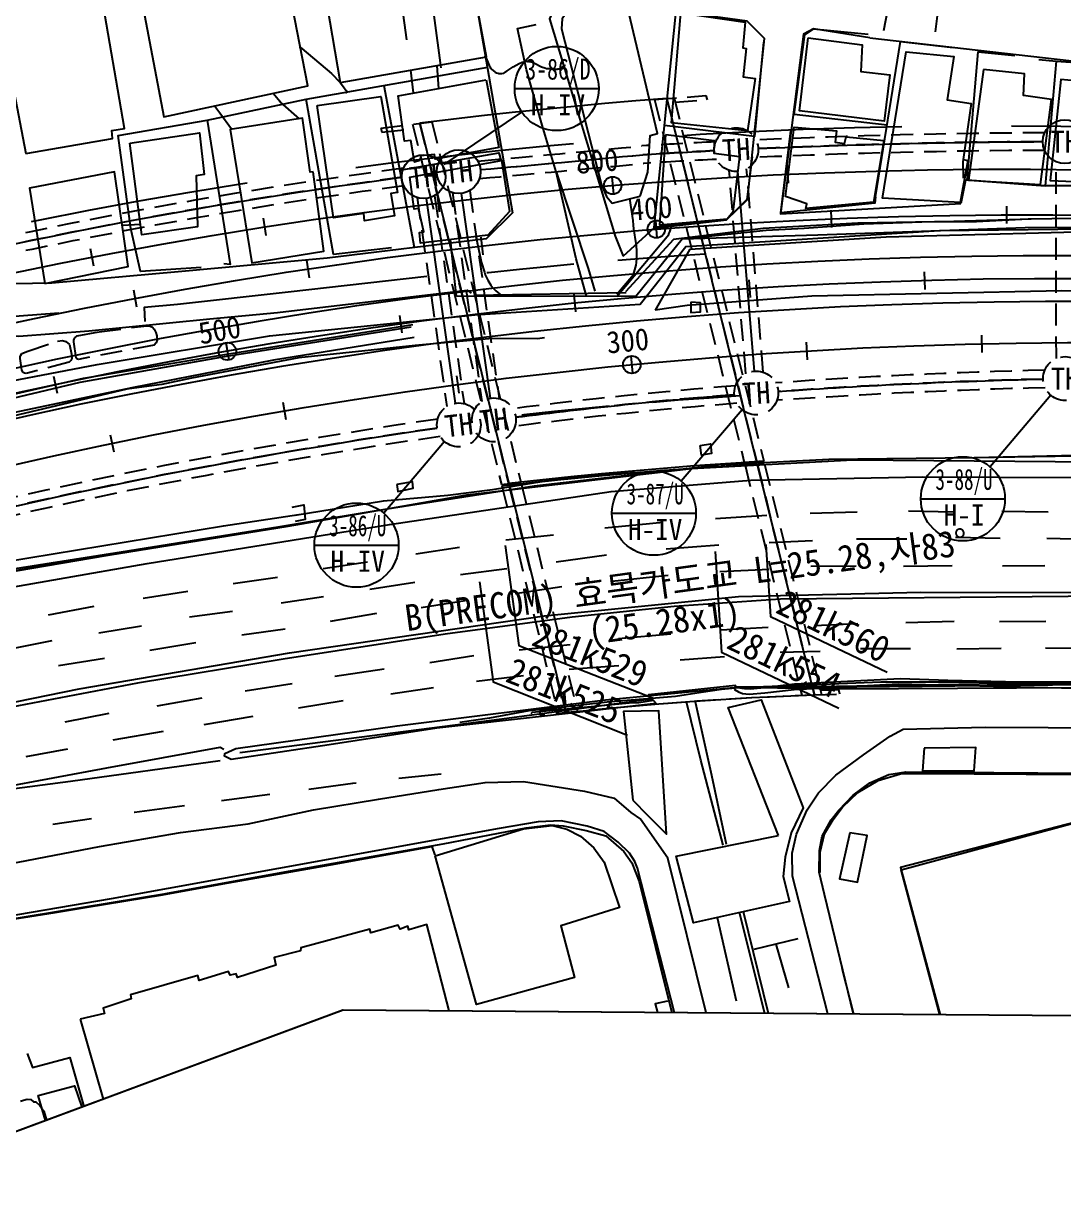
# Model space of a CAD drawing. Header units: millimetres. Extents: x 3302 to 4098, y 1103 to 1809.
# Drawn here: x 3545.9 to 3664.5, y 1409.1 to 1542.2 of the extents above; entities that cross this region are included whole.
import ezdxf
from ezdxf.enums import TextEntityAlignment as Align
from ezdxf.xclip import XClip

# ---------------------------------------------------------------- set-up
doc = ezdxf.new("R2010")
doc.units = ezdxf.units.MM
doc.header["$LTSCALE"] = 10
doc.header["$MEASUREMENT"] = 0
doc.header["$XCLIPFRAME"] = 2
for name, pattern in [('DASHED', [0.75, 0.5, -0.25]), ('DASHEDX2', [1.5, 1, -0.5]), ('HIDDEN', [0.375, 0.25, -0.125])]:
    doc.linetypes.add(name, pattern=pattern)
for name, color, linetype in [('TD-MANH', 4, 'Continuous'), ('TD-SCRT-CCTV', 4, 'Continuous'), ('TN-CABL', 4, 'Continuous'), ('TN-MANH', 4, 'Continuous'), ('TZ-BASE', 253, 'Continuous'), ('TZ-CABL', 4, 'Continuous')]:
    doc.layers.add(name, color=color, linetype=linetype)
doc.layers.add('TX-PAPR', color=2, linetype='Continuous', plot=False)
doc.styles.get("Standard").update_dxf_attribs({"font": 'GulimChe.ttf'})
doc.styles.add('SYMBTEXT', font='GulimChe.ttf')
doc.linetypes.add('TRACKS', pattern='A,3.81,[130,ltypeshp.shx,S=6.35,R=0,X=0,Y=0],3.81', length=7.62)
doc.linetypes.add('ZIGZAG', pattern='A,0.0001,-0.2,[131,ltypeshp.shx,S=0.2,R=0,X=-0.2,Y=0],-0.4,[131,ltypeshp.shx,S=0.2,R=180,X=0.2,Y=0],-0.2', length=0.8001)

# ---------------------------------------------------------------- blocks, each defined once
blk = doc.blocks.new('JD-DRDHDHDFHDHF')
at = {"layer": 'TZ-BASE', "linetype": 'HIDDEN'}
for p, q in [((235.15, 97.98), (241.02, 98.43)), ((235.15, 97.98), (245.39, 56.61)), ((236.57, 98.09), (246.81, 56.69)), ((237.38, 98.15), (247.62, 56.74)), ((237.5, 97.66), (241.14, 97.94)), ((241.02, 98.43), (241.14, 97.94)), ((203.94, 94.72), (209.74, 95.45)), ((203.94, 94.72), (204.06, 94.24)), ((204.06, 94.24), (207.66, 94.68)), ((207.54, 95.17), (217.7, 54.1)), ((208.34, 95.27), (218.5, 54.19)), ((209.74, 95.45), (219.91, 54.35)), ((247.62, 56.74), (245.39, 56.61)), ((245.47, 56.3), (247.71, 56.41)), ((217.7, 54.1), (219.91, 54.35)), ((217.75, 53.93), (219.95, 54.19)), ((254.08, 30.65), (256.12, 30.72)), ((253.39, 30.12), (256.25, 30.22)), ((224.04, 28.48), (222.03, 28.27)), ((226.37, 28.23), (222.16, 27.78))]:
    blk.add_line(p, q, dxfattribs=at)
at = {"layer": 'TZ-BASE'}
for p, q in [((270.32, 91.01), (270.34, 89.01)), ((270.32, 91.01), (270.34, 89.01)), ((230.29, 89.18), (230.46, 87.18)), ((230.29, 89.18), (230.46, 87.18)), ((250.29, 90.46), (250.38, 88.46)), ((250.29, 90.46), (250.38, 88.46)), ((210.36, 87.17), (210.6, 85.19)), ((210.36, 87.17), (210.6, 85.19)), ((255.27, 85.38), (255.35, 83.38)), ((275.3, 85.83), (275.31, 83.83)), ((190.51, 84.45), (190.82, 82.47)), ((190.51, 84.45), (190.82, 82.47)), ((235.27, 84.19), (235.43, 82.2)), ((215.33, 82.28), (215.55, 80.29)), ((170.77, 81), (171.15, 79.04)), ((170.77, 81), (171.15, 79.04)), ((195.47, 79.65), (195.77, 77.67)), ((245.91, 77.41), (246.04, 75.41)), ((265.92, 78.34), (265.98, 76.34)), ((175.71, 76.29), (176.08, 74.33)), ((225.94, 75.75), (226.15, 73.76)), ((206.05, 73.37), (206.32, 71.39)), ((272.46, 71.13), (272.5, 69.14)), ((186.26, 70.27), (186.6, 68.3)), ((252.44, 70.31), (252.56, 68.31)), ((232.46, 68.76), (232.65, 66.77)), ((166.59, 66.45), (167.01, 64.49)), ((212.56, 66.48), (212.82, 64.5)), ((192.75, 63.48), (193.08, 61.51)), ((173.06, 59.76), (173.47, 57.81))]:
    blk.add_line(p, q, dxfattribs=at)
for points, elevation in [([(176.81, 108.41), (179.2, 96.01), (195.62, 99.53), (193.22, 111.84)], 55.95), ([(239.3, 74.87), (239.29, 73.7), (240.41, 73.77), (240.41, 74.79)], 44.3), ([(205.77, 54.11), (205.87, 53.29), (207.64, 53.66), (207.55, 54.4)], 44.09)]:
    blk.add_lwpolyline(points, close=True, dxfattribs=dict(at, elevation=elevation))
for points, elevation in [([(261.32, 105.84), (262.03, 109.61)], 39), ([(267.5, 108.45), (267.17, 105.7)], 39), ([(194.67, 103.99), (194.75, 103.94), (194.92, 103.81), (198.31, 100.95), (199.28, 99.93), (199.68, 99.43), (199.95, 99.06), (199.97, 99.01), (200, 98.95), (200.01, 98.89), (200.01, 98.84), (200, 98.79), (199.98, 98.76), (199.98, 98.76)], 41), ([(215.78, 102.95), (215.93, 102.7), (216.13, 102.23), (216.28, 101.85), (216.37, 101.69), (216.49, 101.53), (216.6, 101.42), (216.93, 101.14), (216.99, 101.11), (217.13, 101.04), (217.32, 100.97), (217.39, 100.96), (217.49, 100.95), (217.6, 100.94), (217.74, 100.95), (217.91, 100.99), (217.99, 101.03), (218.09, 101.08), (218.18, 101.13), (218.36, 101.24), (219.03, 101.69), (219.72, 102.08), (220.05, 102.23), (220.25, 102.29), (220.33, 102.31), (220.57, 102.34), (220.74, 102.34), (220.82, 102.33), (220.9, 102.31), (221.06, 102.27), (221.23, 102.22), (221.45, 102.12), (222.27, 101.72), (222.63, 101.58), (222.83, 101.53), (222.96, 101.51), (223.16, 101.5), (223.29, 101.5), (223.5, 101.51), (223.61, 101.52), (223.68, 101.51), (223.77, 101.47), (223.82, 101.46), (223.87, 101.45), (223.96, 101.44), (224.01, 101.44), (224.06, 101.45), (224.13, 101.46), (224.26, 101.49), (224.35, 101.53), (224.41, 101.55), (224.62, 101.66), (224.82, 101.77), (224.86, 101.8), (224.9, 101.83), (224.92, 101.86), (224.95, 101.9), (224.97, 101.92)], 38), ([(207.65, 98.73), (207.35, 101.32)], 40), ([(210.34, 101.83), (210.51, 99.24)], 39), ([(191.65, 98.71), (192.4, 97.79), (192.47, 97.67), (194.63, 95.78)], 42), ([(186.89, 94.6), (185.57, 96.42), (185.02, 97.18)], 43), ([(230.85, 75.79), (232.77, 78.03), (233.06, 79.08), (233.11, 79.4), (233.15, 79.91), (233.14, 80.84), (233.06, 81.56), (232.78, 83.25), (232.74, 83.67), (232.71, 84.19), (232.32, 86.68)], 39), ([(176.53, 83.75), (174.46, 83.61)], 44), ([(230.86, 75.52), (236.77, 82.61), (236.8, 82.68), (236.9, 82.91), (236.97, 83.14), (237.03, 83.44), (237.05, 83.59), (237.07, 83.67), (237.08, 83.79)], 40), ([(212.55, 75.55), (212.38, 77.24), (211.88, 82.01)], 40), ([(214.77, 82.35), (214.78, 82.33), (214.79, 82.23), (215.21, 80.22), (215.43, 79.35), (215.74, 78.31), (215.85, 78.01), (216.15, 77.39), (216.49, 76.8), (216.7, 76.51), (216.85, 76.35), (216.96, 76.25), (217.05, 76.17), (217.69, 75.63)], 39), ([(222.6, 70.8), (221.8, 70.69), (216.67, 70.74), (207.84, 69.95), (194.59, 68.54), (182.35, 66.21), (178.94, 65.51), (174.97, 64.97), (154.53, 60.14), (148.61, 58.52), (137.99, 56.01), (101.32, 44.33), (67.21, 32.49), (49.21, 24.88), (46.82, 23.94), (43.02, 21.96), (28.08, 14.9), (17.52, 9.31), (16.73, 8.97), (15.41, 8.46), (15.39, 8.46)], 44), ([(288.29, 31.3), (268.6, 31.74), (263.22, 31.95), (251.11, 31.34), (247.27, 30.86), (246.05, 30.78), (245.41, 30.8), (245.16, 30.83), (244.91, 30.88), (244.85, 30.91), (244.84, 30.91), (244.39, 30.86), (242.78, 30.71), (240.47, 30.4), (237.54, 29.93), (229.73, 29.3), (223.13, 28.54), (220.81, 28.29), (216.32, 27.45), (212.95, 26.97)], 42), ([(244.22, 30.77), (244.29, 30.72), (244.71, 30.46), (245.18, 30.27), (245.94, 30.2), (247.74, 30.35), (251.07, 30.71), (262.93, 31.37), (287.78, 30.78)], 39), ([(235.03, 29.48), (233.37, 29.22), (232.24, 29.16), (221.19, 28.11), (221.04, 27.96)], 41)]:
    blk.add_lwpolyline(points, dxfattribs=dict(at, elevation=elevation))
at = {"layer": 'TZ-BASE', "flags": 128}
for points in [[(236.54, 98.09, 0.012344), (208.39, 95.28)], [(246.78, 56.69, 0.013344), (218.55, 54.2)], [(218.6, 54.03, -0.01707), (246.86, 56.37)], [(225.02, 28.09, -0.018267), (253.36, 30.12)]]:
    blk.add_lwpolyline(points, format="xyb", dxfattribs=at)
for points in [[(236.54, 98.09), (246.78, 56.69)], [(208.39, 95.28), (218.55, 54.2)], [(246.86, 56.37), (253.36, 30.12)], [(218.6, 54.03), (225.02, 28.09)]]:
    blk.add_lwpolyline(points, dxfattribs=at)
at = {"layer": 'TZ-BASE', "linetype": 'DASHED', "ltscale": 5, "flags": 128}
blk.add_lwpolyline([(-9.88, 16.59, -0.172881), (352.19, 89.28), (352.27, 89.26), (353.26, 89.12), (354.25, 88.97), (355.23, 88.83), (356.22, 88.68), (357.21, 88.52), (358.2, 88.37), (359.19, 88.22), (360.18, 88.06), (361.16, 87.9), (362.15, 87.74), (363.14, 87.58), (364.12, 87.42), (365.11, 87.25), (366.1, 87.08), (367.08, 86.92), (368.07, 86.75), (369.05, 86.58), (370.04, 86.4), (371.02, 86.23), (372.01, 86.06), (372.99, 85.88), (373.98, 85.7), (374.96, 85.52), (375.94, 85.34), (376.93, 85.16), (377.91, 84.98), (378.89, 84.79), (379.87, 84.61), (380.86, 84.42), (381.84, 84.23), (382.82, 84.04), (383.8, 83.85), (384.78, 83.66), (385.76, 83.47), (386.75, 83.27), (387.73, 83.08), (388.71, 82.88), (389.69, 82.68), (390.67, 82.48), (391.65, 82.28), (392.63, 82.08), (393.61, 81.88), (394.59, 81.68), (395.56, 81.47), (396.54, 81.27), (397.52, 81.06), (398.5, 80.86), (399.48, 80.65), (400.46, 80.44), (401.43, 80.23), (402.41, 80.02), (403.39, 79.81), (404.37, 79.6), (405.34, 79.39), (406.32, 79.17), (407.3, 78.96), (408.27, 78.74), (409.25, 78.53), (410.23, 78.31), (411.2, 78.1), (412.18, 77.88), (413.16, 77.66), (414.13, 77.44), (415.11, 77.22), (416.08, 77), (417.06, 76.78), (418.03, 76.56), (419.01, 76.34), (419.98, 76.11), (420.96, 75.89), (421.93, 75.67), (422.91, 75.45), (423.88, 75.22), (424.86, 75), (425.83, 74.77), (426.8, 74.55), (427.78, 74.32), (428.75, 74.09), (429.73, 73.87), (430.7, 73.64), (431.68, 73.41), (432.65, 73.19), (433.62, 72.96), (434.6, 72.73), (435.57, 72.5), (436.54, 72.28), (437.52, 72.05), (438.49, 71.82), (439.46, 71.59), (440.44, 71.36), (441.41, 71.13), (442.38, 70.9), (443.36, 70.67), (444.33, 70.44), (445.3, 70.21), (446.28, 69.99), (657.56, 20.22), (658.54, 19.99), (659.51, 19.76), (660.48, 19.53), (661.46, 19.31), (662.43, 19.08), (663.4, 18.85), (664.38, 18.62), (665.35, 18.39), (666.32, 18.16), (667.3, 17.93), (668.27, 17.7), (669.25, 17.47), (670.22, 17.25), (671.19, 17.02), (672.17, 16.79), (673.14, 16.56), (674.11, 16.33), (675.09, 16.11), (676.06, 15.88), (677.03, 15.65), (678.01, 15.42), (678.98, 15.2), (679.96, 14.97), (680.93, 14.74), (681.02, 14.72)], format="xyb", dxfattribs=at)
at = {"layer": 'TZ-BASE'}
for points in [[(-7.1, 11.92, -0.172618), (354.49, 84.32)], [(-7.1, 11.92, -0.172618), (354.49, 84.32)], [(-4.19, 7.03, -0.172343), (356.9, 79.13)], [(359.34, 74.44, 0.172202), (-1.49, 2.5, 0.172202)], [(360.55, 71.85, 0.172064), (-0.03, 0.05, 0.172064)], [(4.12, -6.92, -0.171785), (364.19, 64.57)]]:
    blk.add_lwpolyline(points, format="xyb", dxfattribs=at)
at = {"layer": 'TZ-BASE', "linetype": 'DASHEDX2', "flags": 128}
for points in [[(240.92, 80.37, 0.012939), (212.7, 77.84)], [(244.93, 64.19, 0.013151), (216.71, 61.64)]]:
    blk.add_lwpolyline(points, format="xyb", dxfattribs=at)
at = {"layer": 'TZ-BASE', "linetype": 'HIDDEN', "flags": 128}
for points in [[(218.6, 54.03, -0.01707), (246.86, 56.37)], [(218.6, 54.03, -0.01707), (246.86, 56.37)], [(225.02, 28.09, -0.018267), (253.36, 30.12)]]:
    blk.add_lwpolyline(points, format="xyb", dxfattribs=at)
at = {"layer": 'TZ-BASE', "linetype": 'HIDDEN'}
for points in [[(245.47, 56.3), (251.96, 30.07)], [(246.89, 56.37), (253.39, 30.12)], [(247.71, 56.41), (254.2, 30.15)], [(217.75, 53.93), (224.16, 27.99)], [(218.55, 54.02), (224.96, 28.08)], [(219.95, 54.19), (226.37, 28.23)], [(256.12, 30.72), (256.25, 30.22)], [(222.03, 28.27), (222.16, 27.78)]]:
    blk.add_lwpolyline(points, dxfattribs=at)
at = {"layer": 'TZ-BASE', "linetype": 'HIDDEN', "flags": 128}
for points in [[(246.86, 56.37), (253.36, 30.12)], [(218.6, 54.03), (225.02, 28.09)]]:
    blk.add_lwpolyline(points, dxfattribs=at)
at = {"layer": 'TZ-BASE', "extrusion": (0.143223, -0.873268, 0.465714), "elevation": 31.54, "flags": 128}
blk.add_lwpolyline([(196.28, 32.98), (201.34, 32.65), (201.71, 32.6)], dxfattribs=at)
at = {"layer": 'TZ-BASE', "extrusion": (0.106715, 0.011325, 0.994225), "elevation": 64.98, "flags": 128}
blk.add_lwpolyline([(-1.25, -201.21), (-1.25, -206.08)], dxfattribs=at)
at = {"layer": 'TZ-BASE', "extrusion": (0.058345, 0.007719, 0.998267), "elevation": 55.37, "flags": 128}
blk.add_lwpolyline([(-6.46, -183.6), (-6.46, -189.14)], dxfattribs=at)
at = {"layer": 'TZ-BASE', "extrusion": (0.143515, -0.894385, 0.423648), "elevation": 29.35, "flags": 128}
blk.add_lwpolyline([(176.22, 36.02), (176.28, 36.02), (182.04, 35.65)], dxfattribs=at)
at = {"layer": 'TZ-BASE', "extrusion": (0.028143, 0.004132, 0.999595), "elevation": 50.06, "flags": 128}
blk.add_lwpolyline([(-8.97, -165.62), (-8.97, -170.11)], dxfattribs=at)
at = {"layer": 'TZ-BASE', "linetype": 'Continuous', "elevation": 41.83, "flags": 128}
blk.add_lwpolyline([(170.39, -18.54), (166.09, -19.77), (164.84, -15.54), (168.98, -14.45), (170.39, -18.54)], dxfattribs=at)
at = {"layer": 'TZ-BASE'}
for points in [[(191.35, 124.78, 39.89), (196.23, 148.59, 37.21), (208.33, 146.31, 36.94), (218.96, 85.07, 38.07), (215.94, 82.11, 38.7), (197.81, 79.91, 41.81), (180.82, 78.33, 43.67), (166.41, 77.05, 44.07), (159.73, 76.93, 44.23), (153.55, 77.64, 44.32), (148.04, 78.55, 44.49), (141.34, 79.51, 44.49), (138.58, 79.96, 44.4), (136.14, 79.38, 44.39), (126.17, 77.32, 55.97)], [(231.56, 80.14, 38.5), (235.09, 83.32, 39.1), (243.35, 84.25, 40.5), (245.76, 86.58, 40.99), (247.68, 104.93, 38.87), (245.72, 106.91, 38.85), (225.77, 109.7, 37.66), (224.62, 109.26, 37.66), (223.71, 108.34, 37.66), (223.19, 107.16, 37.66), (230.65, 82.42, 37.99), (231.56, 80.14, 38.5)], [(233.51, 86.98, 53.76), (234.38, 89.71, 53.76), (234.66, 93.88, 52.34), (235.49, 94.1, 52.34), (232.22, 107.88, 51.37), (226.04, 108.73, 51.39), (225.22, 108.05, 51.39), (224.61, 107.17, 51.39), (224.55, 106.03, 51.39), (229.12, 88.27, 53.82), (229.66, 86.94, 53.82), (230.3, 86.17, 53.82), (233.51, 86.98, 53.76)], [(238.14, 107.88, 44.02), (245.49, 106.81, 43.3), (245.21, 103.89, 43.3), (245.59, 103.81, 43.3), (245.26, 100.56, 43.39), (246.61, 100.38, 43.42), (245.76, 94.4, 46.12), (237.09, 95.33, 46.05), (238.14, 107.88, 44.02)], [(223.95, 89.72, 37.77), (222.35, 95.04, 37.77), (220.53, 101.36, 37.79), (219.54, 106.09, 37.59), (221.66, 106.55, 37.59)], [(259.7, 105.02, 39.28), (253.28, 106.04, 39.19), (252.14, 105.42, 38.99), (249.53, 84.96, 40.79), (270.08, 86.13, 41.66)], [(252.67, 105.01, 46.29), (258.83, 104.21, 46.26), (258.67, 101.18, 46.13), (261.98, 100.81, 46.08), (261.36, 95.51, 45.99), (251.68, 96.68, 45.99), (252.67, 105.01, 46.29)], [(259.7, 105.02, 39.28), (272.08, 103.59, 39.36), (317.44, 98.45, 40.07), (323.24, 97.64, 40.2), (325.39, 95.14, 40.43), (324.55, 88.02, 41.35), (321.79, 85.88, 41.4), (288.59, 88.23, 41.61), (279.69, 88.12, 41.76), (270.61, 88.79, 41.79), (270.08, 86.13, 41.66)], [(215.93, 100.22, 45.24), (217.41, 92.5, 45.24), (210.12, 91.18, 45.27), (210.04, 91.71, 45.27), (208.48, 91.56, 45.27), (208.4, 91.01, 45.27), (207.78, 90.84, 45.27), (207.36, 93.31, 45.27), (206.63, 93.24, 45.27), (205.9, 98.41, 45.28), (215.93, 100.22, 45.24)], [(196.66, 97.29, 44.82), (203.95, 98.32, 45.05), (205.82, 87.39, 45.05), (205.09, 87.25, 45.05), (205.49, 84.73, 45.05), (202.09, 84.15, 45.05), (201.98, 84.97, 45.05), (198.53, 84.51, 45.11), (196.66, 97.29, 44.82)], [(196.23, 89.75, 53.28), (195.86, 89.69, 53.28), (195, 95.84, 49.56), (186.75, 94.58, 49.56), (189.23, 79.37, 52.31), (197.42, 80.68, 53.52), (196.23, 89.75, 53.28)], [(175.29, 93.01, 46.24), (183.26, 94.2, 46.11), (183.8, 89.43, 46.11), (182.87, 89.28, 49.84), (183.04, 83.46, 47.23), (176.69, 82.57, 48.08), (175.29, 93.01, 46.24)], [(236.45, 94.01, 44.51), (241.96, 93.3, 44.51), (241.9, 91.88, 44.3), (244.83, 91.49, 44.3), (244.08, 85.13, 46.95), (243.42, 84.33, 46.95), (235.75, 83.67, 46.94), (236.45, 94.01, 44.51)], [(218.6, 85.23, 45.37), (216.14, 82.51, 45.37), (208.45, 81.6, 45.24), (208.33, 82.83, 45.24), (208.85, 82.89, 45.24), (208.23, 85.57, 45.24), (207.73, 85.49, 45.24), (207.25, 89.14, 45.24), (217.7, 91.04, 45.24), (218.6, 85.23, 45.37)], [(227.39, 75.56, 38.12), (226.21, 79.82, 38.02), (223.95, 89.72, 37.77), (227.6, 78.71, 38.11), (228.35, 76.14, 38.15)], [(269.3, 84.08, 41.4), (258.35, 83.89, 41.79), (247.54, 83.27, 41.17), (237.33, 82.02, 40.62), (231.84, 76.06, 38.49)], [(645.36, 25.61, 48.01), (625.8, 32.22, 46.6), (621.76, 20.03, 46.47), (614.63, 21.6, 45.73), (587.9, 27.92, 45.24), (556.82, 34.96, 44.58), (525.58, 42.39, 44.22), (484.17, 52.78, 43.81), (433.28, 66.01, 43.25), (416.73, 70.19, 43.02), (399.19, 74.63, 42.61), (392.38, 75.94, 42.45), (381.11, 78.37, 42.33), (366.41, 79.74, 42.3), (343.29, 82, 42.25), (335.37, 82.82, 41.74), (323.38, 83.75, 41.15), (289.9, 84.55, 41.51), (278.09, 84.35, 41.45), (269.3, 84.08, 41.4)], [(156.46, 64.87, 46.82), (171.58, 67.78, 46.82), (191.25, 71.04, 46.82), (214.66, 73.43, 46.82), (233.5, 74.65, 46.7), (238.71, 81.21, 47.07), (267.67, 83.04, 47.3), (291.25, 83.33, 47.41), (322.34, 82.79, 47.39), (354.94, 79.68, 47.35), (381.69, 76.75, 47.35), (388.61, 75.49, 47.85), (432.51, 64.88, 47.85), (472.05, 54.58, 48.39), (516.69, 43.31, 48.56), (548.05, 35.76, 48.58), (573.3, 30.01, 49.08), (646.97, 13.36, 48.7)], [(253.79, 82.52, 47.22), (238.3, 82.06, 43.41), (233.01, 75.51, 43.41), (212.55, 75.55, 40.71)], [(239.19, 80.93, 42.68), (261.57, 82.33, 42.76), (290.52, 83.1, 42.66), (315.72, 82.97, 43.17), (329.66, 82.21, 43.3), (357.06, 79.28, 43.07), (374.38, 77.66, 43.04), (387.83, 75.91, 43.4), (399.47, 73.16, 43.48), (420.23, 68.23, 43.94), (444.61, 61.72, 44.17), (469.8, 54.91, 44.35), (490.76, 49.74, 44.37), (511.78, 44.44, 44.48), (539.97, 36.55, 45.17)], [(422.29, 67.75, 47.93), (411.58, 70.42, 47.88), (405.02, 72.03, 47.88), (397.98, 73.9, 47.88), (391.97, 75.05, 47.88), (384.94, 76.41, 47.39), (380.6, 77.08, 47.47), (369.3, 78.44, 47.37), (360.2, 79.33, 47.34), (345.41, 80.67, 47.37), (331.61, 82.31, 47.34), (325.7, 82.82, 47.29), (322.11, 82.95, 47.29), (310.76, 83.25, 47.29), (297.85, 83.42, 47.5), (277.41, 83.37, 47.32), (253.79, 82.52, 47.22)], [(239.19, 80.93, 42.68), (235.22, 73.97, 43.66)], [(209.17, 77.8, 40.28), (193.36, 76.02, 42.83), (180.75, 74.62, 44.04), (176.96, 74.28, 44.16), (177.01, 72.66, 44.18)], [(70.25, 53.81, 44.1), (96.57, 61.82, 44.67), (139.23, 73.88, 44.59), (146.65, 72.89, 44.53), (156.94, 71.15, 44.45), (162.65, 71.02, 44.39), (170.63, 71.6, 44.27), (184.44, 72.99, 43.74), (192.15, 73.7, 42.88), (213.79, 76.25, 39.8), (214.22, 75.89, 39.8)], [(214.6, 75.67, 39.58), (231.92, 76, 40.58)], [(539.97, 36.55, 45.53), (496.27, 46.28, 44.86), (453.88, 56.25, 44.76), (425.5, 63.04, 44.6), (406.57, 65.73, 44.55), (390.99, 68.47, 44.55), (373.27, 71.22, 44.53), (358.76, 72.93, 44.37), (346.82, 73.72, 44.25), (331.45, 74.65, 44.19), (314.57, 75.6, 43.94), (281.62, 76.19, 43.81), (253.11, 75.55, 43.73), (238.86, 74.5, 43.68), (235.22, 73.97, 43.66)], [(167.2, 73.63, 44.3), (162.7, 73.27, 44.37), (157.45, 73.22, 44.52), (155.77, 73.38, 44.52), (151.75, 74.11, 44.52), (140.97, 75.78, 44.56), (140.49, 73.91, 44.59)], [(86.17, 41.44, 44.27), (99.17, 46.22, 44.29), (112.78, 50.74, 44.29), (133.53, 56.99, 44.39), (155.84, 62.51, 44.45), (169.66, 65.77, 44.49), (186.11, 68.7, 45.64), (207.4, 72.05, 45)], [(207.75, 70.85, 43.58), (191.68, 68.25, 43.58), (175.55, 65.11, 43.66), (161.47, 62.15, 43.66), (148.7, 59.13, 43.65), (132.68, 54.92, 43.6), (117.21, 50.31, 43.58), (100.28, 45.06, 43.58), (87.25, 40.21, 43.93)], [(63.38, 33.24, 46.08), (85.07, 41.63, 46.13), (111.53, 50.5, 46.02), (140.14, 58.55, 46.73), (155.79, 62.38, 46.48), (157.5, 63.38, 46.44), (170.03, 66.22, 46.29), (185.88, 68.88, 45.5)], [(240.35, 58.54, 44.04), (241.52, 58.73, 44.02), (241.63, 57.64, 44.02), (240.51, 57.43, 44.04), (240.35, 58.54, 44.04)], [(600.65, 2.34, 47.37), (590.09, 4.75, 47.37), (571.36, 9.55, 47.01), (550.02, 14.75, 46.47), (528.93, 19.92, 45.99), (513.42, 23.67, 45.63), (501.06, 26.44, 45.37), (481.57, 30.9, 45.06), (454.33, 37.41, 45.19), (428.53, 43.77, 44.73), (411.94, 47.48, 45.06), (397.88, 50.81, 45.14), (390.18, 52.8, 44.91), (384.26, 54.14, 44.89), (378.75, 55.41, 44.99), (373.07, 56.28, 44.96), (368.04, 56.64, 44.91), (360.6, 56.95, 45.01), (347.81, 57.33, 45.01), (333.79, 57.39, 44.83), (316.65, 57.39, 44.83), (305.01, 57.31, 44.91), (286.54, 57.48, 44.91), (271.6, 57.15, 44.78)], [(600.24, 2.18, 46.9), (575.05, 8.46, 46.86), (553.78, 13.73, 46.6), (531.77, 19.03, 46.23), (507.07, 24.97, 45.65), (476.69, 31.98, 45.37), (442.35, 40.4, 45.37), (418.09, 45.98, 45.29), (395.29, 51.58, 45.26), (378.06, 55.38, 45.06), (371.2, 56.54, 45.01), (362, 57.2, 45.14), (344.19, 57.32, 45.28), (317.37, 57.4, 45.1), (285.48, 57.38, 45.19), (271.6, 57.15, 44.78)], [(60.66, 12.83, 45.9), (77.69, 19.76, 46.05), (94.39, 26.14, 46.26), (112.45, 32.35, 46.43), (130.26, 37.6, 46.1), (146.78, 41.64, 45.68), (165.06, 44.8, 45.28), (193.38, 49.36, 44.6), (213.75, 52.92, 43.8), (239.36, 55.91, 43.28), (257.75, 56.92, 43.01), (280.85, 56.73, 42.87), (292.04, 56.59, 42.91)], [(271.6, 57.15, 44.78), (255.03, 56.94, 44.98), (242.44, 56.28, 44.98), (231.69, 55.07, 45.14), (221.41, 53.91, 45.41), (202.93, 51, 45.75), (196.06, 49.89, 45.96)], [(97.76, 24.83, 46.16), (118.41, 31.68, 46.23), (138.33, 37.71, 45.89), (157.23, 41.58, 45.36), (177.3, 45.09, 44.95), (204.92, 49.53, 44.28), (230.19, 53.31, 43.53), (246.15, 54.58, 43.46), (265.76, 54.95, 42.93), (300.72, 54.81, 42.71)], [(194.18, 50.61, 43.9), (204.24, 52.23, 43.83), (211.57, 52.88, 43.85), (216.66, 53.52, 43.85), (222.53, 54.49, 43.88), (227.41, 55.1, 43.71), (232.32, 55.41, 43.57), (232.84, 55.6, 43.21)], [(68.03, 17.29, 44.02), (90.62, 25.78, 43.75), (112.69, 33.76, 43.75), (130.48, 38.77, 43.97), (147.1, 43.01, 43.97), (185.99, 49.38, 43.65), (194.58, 50.69, 43.75)], [(193.82, 51.52, 43.75), (195.15, 51.77, 43.75), (195.3, 50.12, 43.75), (194.17, 49.89, 43.75)], [(258.25, 50.93, 42.95), (252.9, 50.8, 43.08)], [(269.2, 50.95, 42.81), (264.13, 51.04, 42.81)], [(280.05, 50.95, 42.77), (274.76, 51.02, 42.9)], [(195.76, 49.81, 44.44), (174.3, 46.37, 44.95), (150.1, 42.58, 45.3), (140.34, 40.23, 45.63), (131.62, 38.13, 45.77), (120.05, 34.79, 45.95), (106.43, 30.49, 46.35), (91.24, 25.12, 46.27), (79.94, 20.87, 45.92), (71.7, 17.26, 45.85), (62.64, 13.73, 45.63), (54.22, 9.98, 45.62), (45.69, 6.17, 45.77)], [(196.06, 49.89, 45.96), (172.55, 45.98, 46.41), (148.87, 41.94, 46.86), (137.91, 39.46, 47.16), (126.79, 36.69, 47.23), (113.2, 32.61, 47.43), (97.78, 27.31, 47.52), (89.57, 24.28, 47.68), (76.17, 18.97, 47.69), (64.95, 14.51, 47.27), (53.64, 9.54, 46.58)], [(236.15, 49.78, 43.25), (229.49, 49.13, 43.35)], [(247.97, 50.55, 43.08), (242.11, 50.18, 43.19)], [(223.62, 48.32, 43.56), (218.2, 47.75, 43.72)], [(274.56, 47.93, 42.77), (269.47, 48.06, 42.93)], [(284.43, 47.83, 42.76), (279.9, 47.93, 42.76)], [(212.92, 46.92, 43.72), (207.92, 46.17, 43.93)], [(242.5, 47.19, 43.17), (236.47, 46.72, 43.36)], [(253.18, 47.66, 42.98), (248.24, 47.43, 43.08)], [(263.91, 47.88, 42.94), (258.19, 47.85, 42.94)], [(229.69, 46.04, 43.38), (223.94, 45.23, 43.5)], [(202.43, 45.24, 44.03), (197.36, 44.49, 44.07)], [(218.31, 44.5, 43.7), (213.02, 43.8, 43.96)], [(242.6, 44.19, 43.17), (248.21, 44.46, 43.17)], [(252.97, 44.78, 43.14), (258.16, 44.81, 43.04)], [(263.56, 44.8, 42.94), (269.1, 44.86, 42.83)], [(274.85, 44.83, 42.82), (279.68, 44.86, 42.82)], [(192.15, 43.51, 44.21), (187.08, 42.78, 44.48)], [(207.81, 42.92, 44.03), (202.69, 42.14, 44.11)], [(230.27, 43.07, 43.5), (236.72, 43.75, 43.33)], [(101.69, 12.35, 46.02), (108.82, 15.03, 46.07), (129.27, 21.39, 45.85), (149.95, 26.83, 45.29), (169.51, 30.81, 44.96), (193.51, 34.92, 44.37), (222.6, 39.11, 43.81), (244.72, 41.34, 43.14), (265.53, 41.82, 42.91), (296.6, 41.79, 42.68), (335.7, 41.77, 42.54), (360.31, 41.37, 42.52), (370.8, 40.4, 42.52), (384.56, 37.99, 42.34), (412.36, 31.44, 42.34), (490.69, 12.69, 42.79), (521.31, 4.69, 43.44), (540.81, -0.53, 43.9), (561.4, -5.8, 44.28), (562.01, -6.01, 44.28), (562.5, -6.42, 44.28)], [(419.93, 29.09, 42.58), (384.47, 37.48, 42.66), (375.19, 39.3, 42.62), (369.72, 40.08, 42.62), (366.99, 40.33, 42.62), (362.91, 40.77, 42.62), (358.38, 41.04, 42.65), (351.82, 41.22, 42.71), (321.54, 41.35, 42.77), (282.34, 41.31, 42.94), (249.51, 41.03, 43.24), (237.39, 40.18, 43.46), (225.75, 38.96, 43.77), (211.26, 37.04, 44.2), (192.79, 34.19, 44.31), (176.18, 31.44, 44.59), (155.37, 27.51, 45.03), (140.08, 23.84, 45.51), (127.31, 20.32, 45.66), (113.14, 15.97, 45.98), (103.21, 12.3, 46.08), (102.09, 11.87, 46.07)], [(181.93, 41.89, 44.53), (176.83, 41.11, 44.73)], [(197.39, 41.3, 44.18), (192.56, 40.57, 44.21)], [(219.24, 41.66, 43.87), (224.59, 42.47, 43.75)], [(171.2, 40.2, 44.79), (166.01, 39.2, 44.93)], [(208.55, 40.09, 44.11), (213.55, 40.89, 43.96)], [(187, 39.62, 44.33), (182.11, 38.97, 44.49)], [(198.2, 38.51, 44.26), (203.48, 39.41, 44.17)], [(176.62, 37.93, 44.67), (171.77, 37.16, 44.85)], [(188.07, 36.94, 44.49), (193.02, 37.64, 44.36)], [(248.13, 37.79, 43.17), (242.73, 37.5, 43.39)], [(258.34, 38.23, 42.92), (253.36, 38, 43.05)], [(269.33, 38.47, 42.84), (263.82, 38.33, 42.87)], [(279.79, 38.46, 42.81), (274.51, 38.43, 42.84)], [(166.42, 36.26, 44.94), (161.45, 35.3, 45.04)], [(177.6, 35.21, 44.7), (182.83, 36.08, 44.59)], [(237.02, 37.02, 43.39), (231.06, 36.51, 43.52)], [(225.54, 35.82, 43.72), (219.72, 35.2, 43.92)], [(249.49, 34.98, 43.09), (254.04, 35.1, 43.01)], [(258.63, 35.39, 42.89), (264.36, 35.4, 42.83)], [(269.64, 35.38, 42.74), (274.69, 35.42, 42.72)], [(279.73, 35.49, 42.69), (284.38, 35.44, 42.69)], [(167.16, 33.48, 44.99), (172.4, 34.3, 44.81)], [(214.56, 34.57, 43.92), (209.52, 33.78, 44.07)], [(225.41, 33.04, 43.52), (231.08, 33.48, 43.47)], [(238.07, 34.09, 43.31), (243.15, 34.48, 43.26)], [(204.32, 33.03, 44.11), (198.67, 32.21, 44.23)], [(214.86, 31.67, 43.9), (220.22, 32.33, 43.86)], [(235.32, 29.14, 38.88), (222.96, 27.74, 40.7), (210.33, 26.3, 42.07), (198.05, 24.42, 43.23), (186.87, 22.73, 44.34), (186.1, 23.14, 44.34), (186.16, 23.43, 44.34), (187.38, 24, 44.34), (205.78, 26.6, 44.01), (229.57, 29.55, 43.37), (243.78, 30.91, 43.13), (260.98, 31.59, 42.79), (287.2, 31.61, 42.54), (314.83, 31.57, 42.4), (315.82, 31.6, 42.48)], [(193.83, 31.37, 44.27), (188.46, 30.55, 44.27)], [(205.08, 30.25, 44.15), (209.96, 30.94, 44.04)], [(244.45, 30.94, 38.53), (244.4, 31.17, 40.39), (234.47, 30.12, 40.27), (235.32, 29.14, 38.88)], [(316.94, 31.37, 45.04), (284.25, 31.24, 42.06), (258.23, 30.98, 42.49), (244.3, 31, 40.54), (244.32, 30.93, 38.3)], [(244.32, 30.93, 38.3), (274.5, 31.4, 38.52), (308.96, 31.17, 38.51), (316.08, 31.25, 38.62), (316.49, 31.28, 42.45)], [(303.3, 31.02, 38.61), (256.24, 30.78, 38.84), (244.45, 30.94, 38.53)], [(183.51, 29.73, 44.38), (178.39, 28.84, 44.63)], [(187.87, 23.53, 44.5), (217.75, 27.38, 43.8), (234.79, 29.66, 42.38)], [(194.53, 28.63, 44.19), (199.65, 29.48, 44.24)], [(242.99, 12.99, 38.87), (240.44, 22.67, 38.87), (238.81, 29.32, 38.57)], [(239.76, 29.5, 38.57), (241.64, 20.97, 38.89), (243.32, 13.1, 38.89)], [(172.92, 28, 44.69), (167.91, 26.99, 44.79)], [(183.79, 26.74, 44.5), (189.38, 27.68, 44.37)], [(173.41, 25, 44.88), (179.13, 25.96, 44.69)], [(267.21, -54.46, 39.17), (250.9, 9.45, 38.94), (250.84, 12.07, 38.94), (251.35, 14.25, 38.94), (252.56, 17.01, 38.94), (253.87, 18.95, 38.94), (255.82, 20.97, 38.94), (258.98, 23.29, 38.94), (262.04, 25.41, 38.94), (263.5, 26.2, 38.94), (272.85, 26.45, 38.94), (315.92, 26.19, 38.79)], [(185.6, 22.6, 44.4), (168.54, 20.23, 44.9), (154.27, 18.37, 45.13), (172.7, 21.8, 44.76), (185.62, 24.17, 44.42), (186.03, 23.91, 44.42)], [(163.47, 23.08, 45.07), (168.24, 23.95, 44.88)], [(254.55, 7.35, 39.05), (253.93, 9.9, 39.05), (253.97, 12.38, 39.05), (254.27, 13.99, 39.05), (255.28, 15.88, 39.05), (256.17, 16.96, 39.05), (257.8, 18.67, 39.05), (259.72, 20.08, 39.05), (261.89, 21.04, 39.05), (263.8, 21.35, 39.05), (293.97, 21.11, 39.05), (305.15, 22.18, 38.93), (321.11, -34.56, 39.7), (326.99, -57.15, 39.78)], [(86.93, -12.59, 46.2), (109.14, -2.99, 46.2), (115.71, -0.29, 46.2), (121.99, 1.76, 46.17), (126.74, 3.34, 46.12), (131.2, 4.81, 46.05), (134.97, 5.81, 45.96), (142.99, 8, 45.82), (153.95, 9.61, 45.58), (162.57, 11.06, 45.37), (171.84, 12.81, 45.11), (181.08, 14.42, 44.77), (188.81, 15.42, 44.44), (196.24, 16.99, 43.99), (203.66, 18.21, 43.19), (210.56, 19.34, 42.69), (215.85, 20.11, 41.63), (220.19, 20.23, 41.32), (227.16, 19.13, 40.04), (230.54, 18.32, 39.73), (232.45, 16.72, 39.59), (233.54, 15.94, 39.59)], [(244.99, -37.77, 39.68), (245.65, -38.06, 39.61), (233.2, 10.36, 39.54), (232.91, 11.13, 39.59), (232.29, 12.06, 39.49), (230.99, 13.31, 39.61), (229.42, 14.52, 39.68), (227.48, 15.14, 40.09), (224.52, 15.74, 40.46), (221.87, 15.64, 40.77), (217.44, 14.89, 40.97), (173.19, 6.86, 44.95), (159.57, 4.56, 45.22), (154.71, 3.97, 45.32), (146.76, 2.86, 45.45), (141.08, 2.42, 45.74), (140.35, 2.27, 45.83), (122.63, -2.67, 46.36), (118.2, -4.13, 46.45), (108.03, -8.22, 46.06), (86.17, -18.22, 45.96)], [(107.98, -8.55, 48.12), (118.83, -4.25, 48.07), (128.42, -1.48, 47.91), (140.65, 2.01, 47.38), (148.12, 2.64, 47.38), (160.46, 4.35, 47.37), (179.43, 7.48, 47.31), (192.99, 9.93, 47.03), (211.06, 13.15, 46.15), (220.51, 14.94, 42.87), (223.3, 15.28, 42.77), (224.73, 15.19, 42.75), (227.34, 14.64, 42.68), (229.61, 14.03, 42.61), (231.66, 12.24, 42.62), (232.57, 10.98, 42.61), (233.39, 8.84, 42.59), (244.84, -37.08, 41.8)], [(253.29, -55.62, 39.31), (236.68, 11.5, 39.05), (233.54, 15.94, 39.59)], [(108.04, -8.64, 45.52), (114.64, -6.02, 45.64), (118.62, -4.44, 45.64), (119.46, -4.18, 45.64), (120.72, -3.81, 45.64), (130.35, -1.02, 46.12), (138.46, 1.27, 46.14), (140.7, 1.9, 46.03), (140.89, 1.95, 46.03), (144.02, 2.23, 46.03), (146.41, 2.39, 46.03), (148.63, 2.56, 45.41), (151.35, 2.99, 45.34), (155.71, 3.58, 45.29), (163.9, 4.85, 45.08), (166.78, 5.29, 45.08), (170.44, 5.93, 44.9), (179.03, 7.32, 44.94), (185.91, 8.59, 44.92), (198.2, 10.74, 44.11), (209.76, 12.84, 42.96), (210.1, 11.84, 42.96)], [(269.72, -54.25, 39.07), (261.11, -19.92, 38.89), (254.55, 7.35, 39.05)], [(260.24, -55.04, 39.24), (245.3, 5.39, 39.03)], [(242.3, 4.72, 38.87), (244.48, -4.77, 38.87)], [(244.85, 5.23, 38.87), (259.79, -55.08, 39.17)], [(246.51, 1.11, 39.04), (251.53, 2.35, 38.99)], [(250.45, -3.27, 38.93), (249.02, 1.68, 39.04)], [(236.62, -4.8, 39.38), (235.23, -5.09, 39.38), (243.39, -35.97, 39.7), (243.74, -36.54, 39.68), (243.98, -36.83, 39.68), (244.99, -37.77, 39.68)], [(163.6, -10.78, 39.86), (164.22, -12.36, 39.88), (168.45, -11.21, 39.86), (170.72, -19.18, 39.88), (173.53, -20.54, 39.61), (209.72, -10.47, 39.68), (212.01, -6.64, 39.7)], [(172.21, -22.22, 39.75), (210.18, -11.75, 39.7), (218.89, -42.44, 39.75), (213.95, -43.8, 39.75), (214.29, -44.57, 39.79), (215.13, -45.42, 39.79), (216.1, -46.01, 39.79), (217.01, -46.06, 39.77), (236.69, -40.59, 39.65), (237, -40.37, 39.65), (237.32, -40.05, 39.65), (237.45, -39.78, 39.65), (237.31, -38.8, 39.7)], [(162.82, -16.21, 39.77), (163.18, -16.08, 39.77), (163.6, -15.99, 39.77), (164, -16.01, 39.77), (164.31, -16.26, 39.77), (164.58, -16.27, 39.81), (165.03, -16.69, 39.81), (165.5, -17.34, 39.78), (166.14, -19.41, 39.81), (166.15, -19.91, 39.75), (165.96, -20.22, 39.74), (165.73, -20.45, 39.74), (165.5, -20.67, 39.74), (165.19, -20.95, 39.72), (164.82, -21.2, 39.68), (164.44, -21.37, 39.68), (164.09, -21.46, 39.68), (163.63, -21.47, 39.68), (163.09, -21.43, 39.68)]]:
    blk.add_polyline3d(points, dxfattribs=at)
for points in [[(197.21, 112.22, 53.93), (199.3, 99.91, 53.96), (215.97, 102.83, 52.99), (213.66, 115.35, 53.18)], [(163.44, 91.82, 56.47), (173.34, 93.55, 56.37), (173.24, 94.43, 56.35), (174.69, 94.68, 56.3), (172.07, 109.93, 56.3), (160.37, 107.72, 56.3)], [(270.01, 86.25, 42.35), (261.15, 86.74, 42.74), (263.86, 103.42, 43.14), (269.28, 102.87, 43.25), (268.51, 97.94, 43.48), (271.28, 97.52, 43.58), (270.37, 91.13, 43.43), (270.89, 91.01, 43.38), (270.01, 86.25, 42.5)], [(272.66, 101.41, 43.78), (270.96, 88.79, 43.78), (279.19, 88.31, 44.02), (280.42, 98, 43.73), (277.22, 98.44, 43.86), (277.36, 100.89, 43.86), (272.66, 101.41, 43.84)], [(280.29, 88.74, 44.58), (288.37, 88.4, 44.48), (289.19, 97.48, 44.22), (286.21, 97.67, 44.25), (286.29, 99.8, 44.25), (281.49, 100.28, 44.25), (280.29, 88.74, 44.25)], [(261.29, 93.31, 44.51), (260.14, 86.27, 44.65), (252.41, 85.57, 47.42), (252.52, 86.1, 47.37), (250.08, 86.93, 47.34), (251.07, 94.83, 47.34), (255.91, 94.4, 44.39), (255.77, 93.11, 44.39), (256.8, 92.95, 44.39), (257.02, 93.74, 44.39)], [(165.61, 77, 58.67), (175.13, 78.94, 56.28), (173.56, 89.74, 56.3), (163.86, 87.88, 56.3)], [(249.28, 14.1, 38.82), (243.56, 28.67, 38.82), (247.32, 29.55, 38.77), (252.11, 17.23, 38.79), (250.73, 14.39, 38.89), (250.05, 11.63, 38.81), (249.81, 9.41, 38.81), (250.56, 6.55, 38.81), (239.61, 4.14, 38.81), (237.61, 11.71, 38.81)], [(232.66, 18.12, 39.33), (234.4, 16.37, 39.07), (236.51, 14.22, 39), (235.66, 28.31, 38.92), (231.6, 28.2, 39.4)], [(210.12, 11.78, 50.53), (220.21, 14.84, 50.56), (223.46, 15.23, 50.56), (225.16, 14.81, 50.53), (226.7, 13.99, 50.53), (228.21, 12.69, 50.53), (229.42, 11.04, 50.53), (231.14, 5.89, 50.44), (224.46, 3.8, 50.44), (226.03, -2.09, 50.44), (214.83, -5.17, 50.41)], [(263.27, 10.15, 45.82), (283.2, 15.56, 45.74), (291.49, -16.7, 47.57), (271.87, -21.88, 49.96)], [(169.64, -6.86, 79.09), (172.73, -17.54, 79.12), (177.77, -16.24, 79.28), (178.81, -16.08, 79.28), (179.42, -15.81, 79.31), (179.88, -15.6, 79.28), (180.35, -15.42, 80.99), (180.93, -17.42, 80.94), (184.96, -16.07, 80.99), (184.56, -14.34, 80.92), (185.32, -14.02, 79.5), (185.79, -14.08, 79.45), (186.19, -14.1, 79.4), (186.59, -13.99, 79.4), (187.3, -13.46, 79.38), (197.13, -10.74, 79.47), (197.35, -10.79, 79.42), (198.09, -10.81, 79.42), (198.39, -10.7, 79.42), (198.72, -10.56, 79.42), (199.03, -10.23, 79.42), (199.79, -9.91, 81.01), (200.41, -11.94, 80.92), (204.6, -10.74, 80.94), (204.02, -8.95, 80.99), (204.68, -8.7, 79.52), (205.31, -8.77, 79.45), (205.82, -8.67, 79.4), (206.24, -8.48, 79.35), (206.75, -8.18, 79.31), (211.99, -6.91, 79.42), (209.19, 3.92, 79.5), (207.14, 3.33, 79.45), (207.02, 3.74, 79.42), (206.15, 3.42, 79.33), (205.92, 3.87, 79.33), (202.8, 2.99, 79.35), (202.67, 3.41, 79.33), (194.82, 1.29, 79.38), (194.76, 0.92, 79.38), (191.76, 0.18, 79.38), (191.95, -0.68, 79.31), (187.6, -2.09, 79.31), (187.45, -1.69, 79.31), (186.75, -1.84, 79.33), (186.56, -1.42, 79.35), (183.23, -2.44, 79.4), (183.07, -1.89, 79.35), (175.4, -4.09, 79.45), (175.45, -4.52, 79.47), (172.26, -5.6, 79.4), (172.42, -6.21, 79.33)]]:
    blk.add_polyline3d(points, close=True, dxfattribs=at)
at = {"layer": 'TZ-BASE', "linetype": 'Continuous'}
for points in [[(246.29, 91.44, 41.79), (245.68, 86.6, 44.38), (243.38, 84.32, 44.42), (235.11, 83.38, 44.69), (237.63, 108.13, 40.64), (245.32, 106.86, 39.65)], [(261.67, 95.05, 41.99), (251.09, 96.29, 42.5), (252.28, 105.39, 41.49), (253.27, 106.03, 41.49), (259.52, 105.43, 41.85)], [(247.58, 104.51, 40.08), (246.56, 93.78, 41.16), (236.3, 95.03, 42.78)], [(260.37, 86.9, 41.99), (263.19, 104.59, 41.99), (269.21, 103.91, 42.1)], [(270.81, 88.79, 42.68), (272.08, 103.43, 42.12), (276.25, 103.01, 41.76)], [(278.99, 102.53, 41.79), (280.96, 102.37, 42.3), (279.7, 88.15, 41.97), (270.81, 88.79, 42.74)], [(205.15, 81.06, 42.7), (198.53, 80.33, 42.99), (195.4, 98.03, 43.04), (216.14, 101.66, 41.34)], [(287.97, 101.74, 41.51), (289.83, 101.52, 41.74), (288.57, 88.27, 41.97), (279.7, 88.15, 41.97)], [(280.96, 102.37, 41.92), (284.87, 102.08, 41.71)], [(204.28, 99.58, 42.31), (207.75, 81.16, 41.78)], [(183.44, 78.84, 45.38), (176.51, 78.36, 45.45), (175.42, 83.28, 45.19), (173.99, 93.89, 44.45), (184.13, 95.64, 44.77), (195.4, 98.03, 43.04)], [(184.13, 95.64, 44.77), (186.74, 79.18, 45.22), (186.03, 79.24, 45.22)], [(260.37, 86.9, 41.99), (260.27, 86.15, 42.84), (249.55, 85.06, 43.61), (250.68, 94.41, 42.94)], [(206.1, 89.94, 42.03), (217.4, 91.89, 39.23), (217.65, 90.97, 39.23)], [(238.79, 82.13, 44.42), (247.89, 83.08, 43.71), (252.21, 83.3, 43.78), (259.03, 83.81, 43.86), (265.65, 84.02, 43.66), (271.88, 84.09, 43.58), (277.76, 84.39, 43.61), (288.63, 84.55, 43.94), (302.62, 84.17, 44.3), (319.41, 83.8, 44.09), (325.93, 83.53, 44.25), (335.23, 82.77, 44.17), (344.28, 81.91, 44.12), (353.43, 81.01, 43.89), (367.23, 79.53, 43.96), (378.12, 78.71, 43.84), (380.62, 78.39, 43.84), (388.25, 76.82, 44.27), (399.77, 74.41, 44.76), (416.9, 70.08, 44.86)], [(185.88, 68.88, 45.5), (207.6, 72.32, 45.17)], [(254.03, 9.86, 40.51), (254.05, 12.18, 40.57), (254.55, 14.26, 40.57), (255.53, 15.89, 40.52), (256.59, 17.3, 40.5), (258.34, 18.97, 40.5), (260.65, 20.35, 40.41), (263.22, 21.1, 40.41), (265.63, 21.15, 40.41), (283.49, 21.04, 40.67), (292.5, -16.9, 41.13), (262.67, -25.26, 39.99), (256.56, -1.08, 39.62)], [(283.16, 15.62, 45.73), (263.19, 10.43, 45.73), (271.84, -21.53, 50.27), (291.27, -16.49, 47.78), (283.16, 15.62, 45.73)], [(257.41, 14.4, 42.01), (256.26, 9.16, 42.08), (258.31, 8.77, 42.05), (259.39, 14.08, 41.98), (257.41, 14.4, 42.01)]]:
    blk.add_polyline3d(points, dxfattribs=at)
at = {"layer": 'TZ-BASE', "linetype": 'HIDDEN'}
for points in [[(171.79, 71.49, 44.82), (177.23, 72.2, 44.56), (177.64, 72.14, 44.47), (177.9, 72.04, 44.44), (178.1, 71.79, 44.44), (178.27, 71.41, 44.42), (178.39, 71.03, 44.42), (178.41, 70.55, 44.38), (178.32, 70.24, 44.38), (178.09, 69.98, 44.38), (169.47, 68.36, 44.4), (169.33, 68.38, 44.4), (169.26, 68.42, 44.4), (169.19, 68.53, 44.4), (168.93, 70.36, 44.38), (168.92, 70.55, 44.38), (168.94, 70.68, 44.36), (169.02, 70.82, 44.35), (169.31, 71.06, 44.35)], [(168.64, 68.96, 45.12), (168.69, 68.75, 45.11), (168.68, 68.45, 45.11), (168.59, 68.24, 45.11), (168.39, 68.04, 45.09), (163.48, 66.75, 45.05), (163.31, 66.79, 45.05), (163.15, 66.88, 45.03), (162.97, 67.12, 45.03), (162.79, 68.44, 45.03), (162.81, 68.64, 45.03), (162.86, 68.84, 45.03), (163, 69.04, 45.03), (163.67, 69.31, 45.03), (167.06, 70.44, 45.02), (167.61, 70.51, 45), (168.01, 70.41, 45), (168.42, 70.07, 45)]]:
    blk.add_polyline3d(points, close=True, dxfattribs=at)
at = {"layer": 'TZ-BASE', "linetype": 'Continuous'}
blk.add_polyline3d([(265.9, 24.04, 41.63), (265.7, 21.46, 41.65), (271.62, 21.46, 41.67), (271.81, 24.12, 41.63)], close=True, dxfattribs=at)
at = {"layer": 'TZ-BASE'}
for centre in [(230.38, 88.18), (230.38, 88.18), (235.35, 83.2), (186.43, 69.28), (186.43, 69.28), (232.56, 67.76)]:
    blk.add_circle(centre, 1, dxfattribs=at)
blk.add_arc((282.68, -475.04), 550, 81.7347, 120.7558, dxfattribs=at)
for s, height, rotation, p in [('800', 2.5, 4.6985, (226.29, 89.51)), ('800', 2.5, 4.6985, (226.29, 89.51)), ('400', 2.5, 4.4304, (232.44, 84.17)), ('500', 2.5, 9.9516, (183.37, 70.06)), ('300', 2.5, 5.4844, (229.8, 69.02)), ('B(PRECOM) 효목가도교 L=25.28,사83%%D', 3, 7.7799, (206.89, 37.37)), ('(25.28x1)', 3, 7.7799, (227.81, 35.81))]:
    blk.add_text(s, height=height, rotation=rotation, dxfattribs=at).set_placement(p)
blk = doc.blocks.new('TTTW101-2')
blk.add_line((-6, 0), (6, 0))
blk.add_circle((0, 0), 6)
at = {"style": 'SYMBTEXT'}
for tag, p in [('TTTW_TITLE_1', (0.17, 2.77)), ('TTTW_TITLE_2', (0.17, -2.31))]:
    blk.add_attdef(tag, text='', height=3, dxfattribs=at).set_placement(p, align=Align.MIDDLE_CENTER)
blk = doc.blocks.new('JD-GHKGGDT5')
at = {"layer": 'TZ-BASE', "flags": 128}
for points in [[(250.2, 25.01), (259.08, 30.98)], [(319.42, -1.3), (312.49, -9.45)], [(284.19, -2.95), (277.25, -11.1)], [(250.27, -6.58), (243.33, -14.73)]]:
    blk.add_lwpolyline(points, dxfattribs=at)
at = {"layer": 'TZ-BASE'}
ref = blk.add_blockref('TTTW101-2', (263.06, 33.66), dxfattribs=dict(at, xscale=0.7999999999498015, yscale=0.7999999999498015, zscale=0.7999999999498015, rotation=359.9999999986647))
ref.add_attrib('TTTW_TITLE_1', '3-86/D', dxfattribs={"layer": '0', "height": 2.4, "style": 'SYMBTEXT', "width": 0.8}).set_placement((263.2, 35.88), align=Align.MIDDLE_CENTER)
ref.add_attrib('TTTW_TITLE_2', 'H-IV', dxfattribs={"layer": '0', "height": 2.4, "style": 'SYMBTEXT'}).set_placement((263.2, 31.81), align=Align.MIDDLE_CENTER)
ref = blk.add_blockref('TTTW101-2', (309.38, -13.11), dxfattribs=dict(at, xscale=0.7999999999498015, yscale=0.7999999999498015, zscale=0.7999999999498015, rotation=359.9999999986647))
ref.add_attrib('TTTW_TITLE_1', '3-88/U', dxfattribs={"layer": '0', "height": 2.4, "style": 'SYMBTEXT', "width": 0.7}).set_placement((309.51, -10.89), align=Align.MIDDLE_CENTER)
ref.add_attrib('TTTW_TITLE_2', 'H-I', dxfattribs={"layer": '0', "height": 2.4, "style": 'SYMBTEXT'}).set_placement((309.51, -14.95), align=Align.MIDDLE_CENTER)
ref = blk.add_blockref('TTTW101-2', (274.14, -14.75), dxfattribs=dict(at, xscale=0.7999999999498015, yscale=0.7999999999498015, zscale=0.7999999999498015, rotation=359.9999999986647))
ref.add_attrib('TTTW_TITLE_1', '3-87/U', dxfattribs={"layer": '0', "height": 2.4, "style": 'SYMBTEXT', "width": 0.7}).set_placement((274.28, -12.54), align=Align.MIDDLE_CENTER)
ref.add_attrib('TTTW_TITLE_2', 'H-IV', dxfattribs={"layer": '0', "height": 2.4, "style": 'SYMBTEXT'}).set_placement((274.28, -16.6), align=Align.MIDDLE_CENTER)
ref = blk.add_blockref('TTTW101-2', (240.22, -18.39), dxfattribs=dict(at, xscale=0.7999999999498015, yscale=0.7999999999498015, zscale=0.7999999999498015, rotation=359.9999999986647))
ref.add_attrib('TTTW_TITLE_1', '3-86/U', dxfattribs={"layer": '0', "height": 2.4, "style": 'SYMBTEXT', "width": 0.7}).set_placement((240.36, -16.17), align=Align.MIDDLE_CENTER)
ref.add_attrib('TTTW_TITLE_2', 'H-IV', dxfattribs={"layer": '0', "height": 2.4, "style": 'SYMBTEXT'}).set_placement((240.36, -20.23), align=Align.MIDDLE_CENTER)
blk = doc.blocks.new('JD-GHK')
at = {"layer": 'TZ-BASE', "flags": 128}
for points in [[(-110.77, 83.07), (-112.35, 94.46), (-99.2, 104.41)], [(-106.87, 79.87), (-108.39, 91.26), (-95.2, 101.15)], [(-99.58, 25.4), (-98, 14.01), (-82.64, 8.02)], [(-69.82, 25.51), (-69.29, 17.32), (-55.99, 10.97)], [(-75.63, 24.72), (-74.89, 13.25), (-61.52, 6.86)], [(-102.48, 21.26), (-100.95, 9.87), (-85.62, 3.8)]]:
    blk.add_lwpolyline(points, dxfattribs=at)
at = {"layer": 'TZ-BASE'}
for s, rotation, p in [('281k560', 334.4625, (-68.87, 17.81)), ('281k529', 338.6863, (-96.71, 14.09)), ('281k554', 334.4625, (-74.48, 13.77)), ('281k525', 338.408, (-99.68, 9.95))]:
    blk.add_text(s, height=3, rotation=rotation, dxfattribs=at).set_placement(p)
blk = doc.blocks.new('TZMH101')
at = {"linetype": 'Continuous'}
blk.add_circle((0, 0), 2.5, dxfattribs=at)
at = {"style": 'SYMBTEXT'}
blk.add_attdef('TZMH_TITLE', text='', height=2.5, dxfattribs=at).set_placement((0, 0), align=Align.MIDDLE_CENTER)
blk = doc.blocks.new('A$C0B570958')
at = {"layer": 'TD-MANH', "linetype": 'HIDDEN'}
blk.add_circle((8.85, 2.5), 2.5, dxfattribs=at)
at = {"layer": 'TD-MANH', "style": 'SYMBTEXT'}
blk.add_attdef('TZMH_TITLE', text='', height=2.5, dxfattribs=at).set_placement((8.85, 2.5), align=Align.MIDDLE_CENTER)
blk = doc.blocks.new('DJDG_038-점선TH')
at = {"layer": 'TD-SCRT-CCTV'}
blk.add_blockref('A$C0B570958', (-8.85, -2.5), dxfattribs=at).add_auto_attribs({'TZMH_TITLE': 'TH'})

msp = doc.modelspace()

# ---------------------------------------------------------------- linework, layer by layer
at = {"layer": 'TN-CABL', "linetype": 'ZIGZAG', "ltscale": 0.5}
for points in [[(3629.24, 1502.55), (3627.37, 1525.32)], [(3595.81, 1522.8), (3599.11, 1499.46)], [(3591.81, 1522.24), (3595.11, 1498.89)]]:
    msp.add_lwpolyline(points, dxfattribs=at)
for points in [[(3514.22, 1509.69, -0.032586), (3589.02, 1524.65)], [(3631.94, 1500.24, -0.011469), (3662.18, 1501.65)], [(3602.01, 1497.3, -0.012249), (3626.95, 1499.87, -0.012249)], [(3522.37, 1481.66, -0.028575), (3593.05, 1496.07, -0.028575)]]:
    msp.add_lwpolyline(points, format="xyb", dxfattribs=at)
at = {"layer": 'TX-PAPR'}
msp.add_lwpolyline([(3343.64, 1501.11), (3555.94, 1579.93), (3776.9, 1578.2), (4077.37, 1508.63), (4043.21, 1362.57), (3759.18, 1428.33), (3582.32, 1429.72), (3421.7, 1370.09), (3343.64, 1501.11)], dxfattribs=at)
at = {"layer": 'TZ-CABL', "linetype": 'HIDDEN'}
for points in [[(3629.41, 1528.91, -0.010029), (3662.34, 1529.72)], [(3597.71, 1526.51, 0.002557), (3616.42, 1528.23, -0.002563), (3624.83, 1528.7, -0.002563)], [(3598.01, 1525.53, 0.002524), (3616.5, 1527.23, -0.002493), (3624.67, 1527.69, -0.002493)], [(3629.5, 1526.92, -0.010028), (3662.35, 1527.72)], [(3629.66, 1527.92, -0.009901), (3662.14, 1528.72)], [(3597.9, 1524.52, 0.002548), (3616.58, 1526.24, -0.002551), (3624.93, 1526.7, -0.002551)], [(3513.76, 1510.6, -0.032815), (3589.21, 1525.68)], [(3514.22, 1509.69, -0.032586), (3589.02, 1524.65)], [(3514.28, 1508.67, -0.032718), (3589.25, 1523.67)], [(3631.66, 1501.22, -0.011629), (3662.37, 1502.66)], [(3631.94, 1500.24, -0.011469), (3662.18, 1501.65)], [(3601.68, 1498.27, -0.012452), (3627.09, 1500.89, -0.012452)], [(3602.01, 1497.3, -0.012249), (3626.95, 1499.87, -0.012249)], [(3631.8, 1499.23, -0.011626), (3662.41, 1500.66)], [(3601.93, 1496.28, -0.012455), (3627.24, 1498.89, -0.012455)], [(3521.91, 1482.57, -0.028742), (3593.12, 1497.09, -0.028742)], [(3522.37, 1481.66, -0.028575), (3593.05, 1496.07, -0.028575)], [(3522.43, 1480.64, -0.028739), (3593.4, 1495.11, -0.028739)]]:
    msp.add_lwpolyline(points, format="xyb", dxfattribs=at)
at = {"layer": 'TZ-CABL', "linetype": 'TRACKS', "ltscale": 0.025}
for points in [[(3598.01, 1525.53, 0.002524), (3616.5, 1527.23, -0.002493), (3624.67, 1527.69)], [(3629.66, 1527.92, -0.009901), (3662.14, 1528.72)]]:
    msp.add_lwpolyline(points, format="xyb", dxfattribs=at)
at = {"layer": 'TZ-CABL', "linetype": 'HIDDEN'}
for points in [[(3663.68, 1504), (3663.64, 1526.43)], [(3628.26, 1502.26), (3626.36, 1525.44)], [(3630.26, 1502.43), (3628.35, 1525.61)], [(3590.78, 1522.33), (3594.16, 1498.52)], [(3592.77, 1522.55), (3596.13, 1498.86)], [(3594.79, 1522.9), (3598.16, 1499.08)], [(3596.77, 1523.12), (3600.13, 1499.42)]]:
    msp.add_lwpolyline(points, dxfattribs=at)

# ---------------------------------------------------------------- block references
at = {"layer": 'TD-MANH'}
for p, rotation in [((3627.17, 1527.81), 3.582863001248541), ((3629.45, 1500.06), 3.582863001248541), ((3599.53, 1497), 6.526077262320234), ((3595.53, 1496.43), 6.526077262320234)]:
    msp.add_blockref('DJDG_038-점선TH', p, dxfattribs=dict(at, rotation=rotation))
msp.add_blockref('DJDG_038-점선TH', (3664.68, 1501.71), dxfattribs=at)
at = {"layer": 'TN-MANH'}
msp.add_blockref('TZMH101', (3664.64, 1528.72), dxfattribs=at).add_auto_attribs({'TZMH_TITLE': 'TH'})
at = {"layer": 'TN-MANH', "rotation": 6.526077262612536}
for p in [(3595.52, 1525.29), (3591.52, 1524.72)]:
    msp.add_blockref('TZMH101', p, dxfattribs=at).add_auto_attribs({'TZMH_TITLE': 'TH'})
at = {"layer": 'TZ-BASE'}
ref = msp.add_blockref('JD-DRDHDHDFHDHF', (3382.7, 1435.54), dxfattribs=at)
XClip(ref).set_block_clipping_path([(-39.0635841629, 65.5650149224), (173.2422440226, 144.3902753607), (394.1932433548, 142.6534344017), (694.6667461647, 73.0834723739), (660.5091346288, -72.9759921391), (376.4732620776, -7.2119075089), (199.6187412431, -5.8216980213), (38.9991202899, -65.4568176095)])
for name, p in [('JD-GHK', (3700.38, 1457.27)), ('JD-GHKGGDT5', (3343.64, 1501.11))]:
    msp.add_blockref(name, p, dxfattribs=at)

doc.saveas('drawing.dxf')
